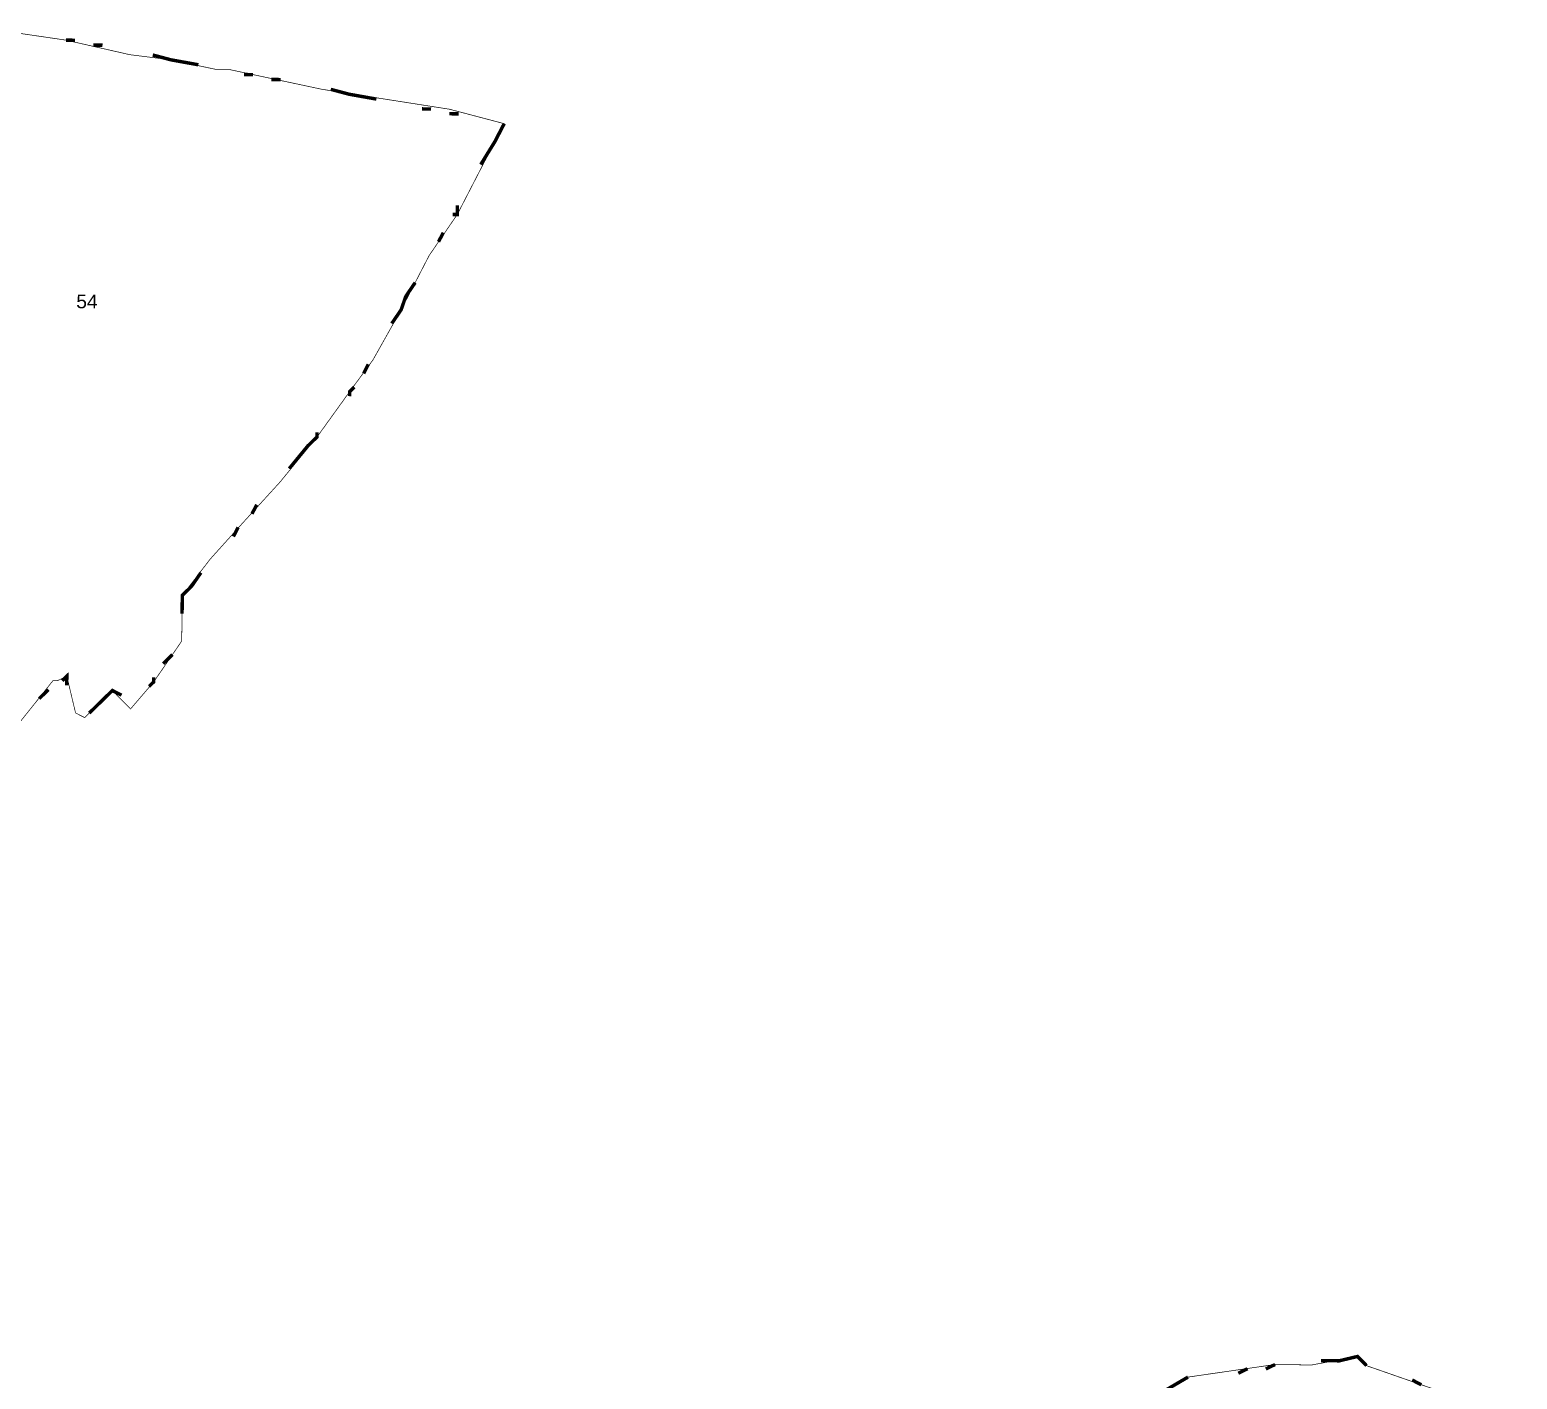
# Model space of a CAD drawing. Header units: metres. Extents: x 259177 to 277314, y 2171367 to 2185445.
# Drawn here: x 275905 to 277194, y 2179440 to 2180609 of the extents above; entities that cross this region are included whole.
import ezdxf

# ---------------------------------------------------------------- set-up
doc = ezdxf.new("R2010")
doc.units = ezdxf.units.M
doc.header["$MEASUREMENT"] = 0
for name, color, linetype in [('SURVEY NO.', 7, 'Continuous'), ('SURVEY PLOT BOUNDARY', 35, 'Continuous'), ('VILLAGE BOUNDARY', 212, 'Continuous')]:
    doc.layers.add(name, color=color, linetype=linetype)
doc.styles.add('PDF Arial', font='arial.ttf')

# ---------------------------------------------------------------- blocks, each defined once
blk = doc.blocks.new('FEWEWFEWQT')
at = {"layer": 'SURVEY PLOT BOUNDARY', "lineweight": 18, "const_width": 0.001}
for points in [[(282151.8559, 2174217.1837), (282151.9559, 2174217.1704), (282152.0492, 2174217.1504), (282152.1092, 2174217.1437), (282152.1759, 2174217.1304), (282152.1959, 2174217.1304), (282152.2626, 2174217.117), (282152.2959, 2174217.1104), (282152.3292, 2174217.1037), (282152.4225, 2174217.0904), (282152.5159, 2174217.077), (282152.5959, 2174217.057), (282152.5625, 2174216.9904), (282152.5292, 2174216.9237), (282152.4892, 2174216.8637), (282152.4492, 2174216.7837), (282152.4092, 2174216.7103), (282152.3759, 2174216.6637), (282152.3292, 2174216.597), (282152.2759, 2174216.5303), (282152.2226, 2174216.4703), (282152.1759, 2174216.417), (282152.1359, 2174216.3636), (282152.1359, 2174216.297), (282152.0959, 2174216.237), (282152.0626, 2174216.197), (282152.0359, 2174216.2236), (282152.0026, 2174216.1903), (282151.9959, 2174216.1836), (282151.9826, 2174216.1903), (282151.9692, 2174216.2436), (282151.9559, 2174216.237), (282151.9492, 2174216.237), (282151.9026, 2174216.177)], [(282153.5091, 2174215.1769), (282153.6158, 2174215.2436), (282153.7424, 2174215.2636), (282153.7958, 2174215.2636), (282153.8624, 2174215.2769), (282153.8758, 2174215.2636), (282154.0958, 2174215.1902)]]:
    blk.add_lwpolyline(points, dxfattribs=at)
at = {"layer": 'VILLAGE BOUNDARY', "const_width": 0.005}
for points in [[(282151.9559, 2174217.1704), (282151.9692, 2174217.1704)], [(282151.9959, 2174217.1637), (282152.0092, 2174217.1637)], [(282152.0826, 2174217.1504), (282152.1092, 2174217.1437), (282152.1492, 2174217.137)], [(282152.2159, 2174217.1237), (282152.2292, 2174217.1237)], [(282152.2559, 2174217.117), (282152.2626, 2174217.117), (282152.2692, 2174217.117)], [(282152.3426, 2174217.1037), (282152.3692, 2174217.097), (282152.4092, 2174217.0904)], [(282152.4759, 2174217.077), (282152.4892, 2174217.077)], [(282152.5159, 2174217.0704), (282152.5292, 2174217.0704)], [(282152.5959, 2174217.057), (282152.5825, 2174217.0304), (282152.5625, 2174216.997)], [(282152.5292, 2174216.937), (282152.5292, 2174216.9237), (282152.5225, 2174216.9237)], [(282152.5092, 2174216.897), (282152.5025, 2174216.8837)], [(282152.4692, 2174216.8237), (282152.4559, 2174216.8037), (282152.4492, 2174216.7837), (282152.4359, 2174216.7637)], [(282152.4025, 2174216.7037), (282152.3959, 2174216.6903)], [(282152.3825, 2174216.6703), (282152.3759, 2174216.6637), (282152.3759, 2174216.657)], [(282152.3292, 2174216.6037), (282152.3292, 2174216.597), (282152.3159, 2174216.5837), (282152.2892, 2174216.5503)], [(282152.2426, 2174216.497), (282152.2359, 2174216.4837)], [(282152.2159, 2174216.4637), (282152.2092, 2174216.4503)], [(282152.1626, 2174216.397), (282152.1492, 2174216.377), (282152.1359, 2174216.3636), (282152.1359, 2174216.337)], [(282152.1226, 2174216.277), (282152.1092, 2174216.2636)], [(282151.9692, 2174216.2303), (282151.9692, 2174216.2436), (282151.9626, 2174216.237)], [(282152.0959, 2174216.2436), (282152.0959, 2174216.237), (282152.0892, 2174216.2303)], [(282151.9426, 2174216.2236), (282151.9292, 2174216.2103)], [(282152.0492, 2174216.217), (282152.0359, 2174216.2236), (282152.0292, 2174216.217), (282152.0026, 2174216.1903)], [(282153.8091, 2174215.2702), (282153.8358, 2174215.2702), (282153.8624, 2174215.2769), (282153.8758, 2174215.2636)], [(282153.6891, 2174215.2502), (282153.7024, 2174215.2569)], [(282153.7291, 2174215.2569), (282153.7424, 2174215.2636)], [(282153.5558, 2174215.2102), (282153.5625, 2174215.2102), (282153.5825, 2174215.2235), (282153.6158, 2174215.2436)], [(282153.9424, 2174215.2436), (282153.9558, 2174215.2369)]]:
    blk.add_lwpolyline(points, dxfattribs=at)
at = {"layer": 'SURVEY NO.', "insert": (282151.9759, 2174216.7797), "char_height": 0.02, "attachment_point": 7, "style": 'PDF Arial'}
blk.add_mtext('54', dxfattribs=at)

msp = doc.modelspace()

# ---------------------------------------------------------------- block references
at = {"xscale": 594.7216958835667, "yscale": 594.7216958835667, "zscale": 594.7216958835667, "rotation": 359.254356221976}
msp.add_blockref('FEWEWFEWQT', (-184338996.6, -1288580324.6), dxfattribs=at)

doc.saveas('drawing.dxf')
